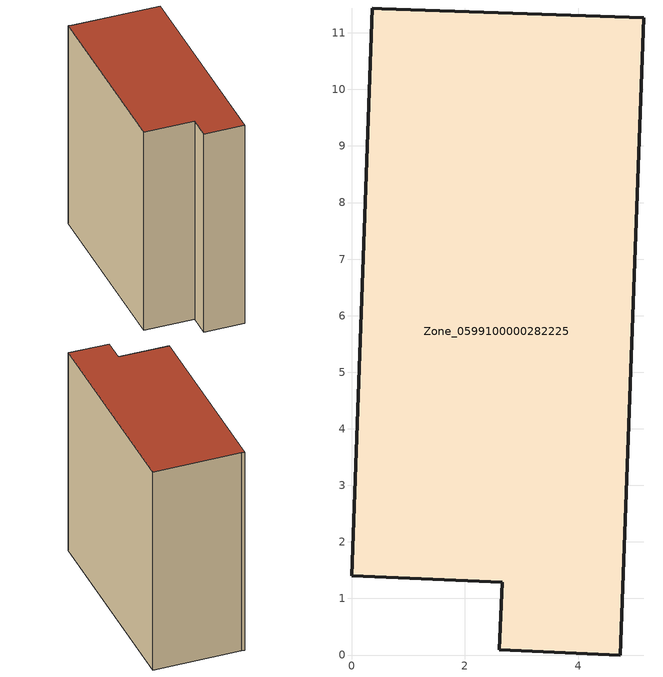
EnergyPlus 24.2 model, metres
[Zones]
Zone_0599100000282225
 floor ground (C_G): 2.61,0.09 2.66,1.29 0,1.4 0.36,11.44 0.53,11.43 5.16,11.27 4.75,0 z0
 wall outside (C_F): 2.66,1.29 2.61,0.09 4.75,0 5.16,11.27 0.53,11.43 0.36,11.44 0,1.4 2.66,1.29 z0:11.55
 roof outside (C_R): 0.36,11.44 0,1.4 2.66,1.29 2.61,0.09 4.75,0 5.16,11.27 0.53,11.43 z11.55
[BUILDING]
Pand.0599100000282225: North Axis=0; Terrain=City; Loads Convergence Tolerance Value=0.04; Temperature Convergence Tolerance Value=0.4; Solar Distribution=FullExterior; Maximum Number of Warmup Days=25; Minimum Number of Warmup Days=1
[Site:Location]
Rotterdam.The.Hague.AP_ZH_NLD Design_Conditions: Latitude=51.96; Longitude=4.45; Time Zone=1; Elevation=-4.5
[SITE:GROUNDTEMPERATURE:BUILDINGSURFACE]
18, 18, 18, 18, 18, 18, 18, 18, 18, 18, 18, 18
[MATERIAL] Thermal Absorptance=0.9; Solar Absorptance=0.7; Visible Absorptance=0.7
Name | Roughness | Thickness | Conductivity | Density | Specific Heat
G.TI.1946 | MediumSmooth | 0.15 | 1 | 540 | 1210
F.TI.1946 | Rough | 0.3 | 0.857143 | 1920 | 840
R.TI.1946 | MediumRough | 0.2 | 0.1 | 1500 | 1000
[CONSTRUCTION]
C_G: G.TI.1946
C_F: F.TI.1946
C_R: R.TI.1946
[ZONE]
Zone_0599100000282225: Type=1; Multiplier=1; Ceiling Height=Autocalculate; Volume=Autocalculate; Floor Area=autocalculate; Part of Total Floor Area=Yes
[ZONEINFILTRATION:DESIGNFLOWRATE]
Infil_Zone_0599100000282225: Zone or ZoneList or Space or SpaceList=Zone_0599100000282225; Schedule=AlwaysOn; Design Flow Rate Calculation Method=Flow/Area; Flow Rate per Floor Area=0.003; Constant Term Coefficient=1; Temperature Term Coefficient=0; Velocity Term Coefficient=0; Velocity Squared Term Coefficient=0
[HVACTEMPLATE:ZONE:IDEALLOADSAIRSYSTEM]
Zone_0599100000282225: Maximum Heating Supply Air Temperature=50; Minimum Cooling Supply Air Temperature=13; Maximum Heating Supply Air Humidity Ratio=0.0156; Minimum Cooling Supply Air Humidity Ratio=0.0077; Heating Limit=NoLimit; Cooling Limit=NoLimit; Dehumidification Control Type=ConstantSensibleHeatRatio; Cooling Sensible Heat Ratio=0.7; Dehumidification Setpoint=60; Humidification Control Type=None; Humidification Setpoint=30; Outdoor Air Method=None; Outdoor Air Flow Rate per Person=0.00944; Outdoor Air Flow Rate per Zone Floor Area=0; Outdoor Air Flow Rate per Zone=0; Demand Controlled Ventilation Type=None; Outdoor Air Economizer Type=NoEconomizer; Heat Recovery Type=None; Sensible Heat Recovery Effectiveness=0.7; Latent Heat Recovery Effectiveness=0.65
[ZONECONTROL:THERMOSTAT]
ThermostatControl_Zone_0599100000282225: Zone or ZoneList=Zone_0599100000282225; Control Type Schedule=DualSetpointControlType; Control 1=Thermostat_Zone_0599100000282225; Temperature Difference Between Cutout And Setpoint=0
[THERMOSTATSETPOINT:DUALSETPOINT]
Thermostat_Zone_0599100000282225: Heating Setpoint Temperature Schedule=HeatingSetpoint_Zone_0599100000282225; Cooling Setpoint Temperature Schedule=CoolingSetpoint_Zone_0599100000282225
[SCHEDULE:COMPACT]
HeatingSetpoint_Zone_0599100000282225: Through: 12/31, For: AllDays, Until: 24:00, 21
CoolingSetpoint_Zone_0599100000282225: Through: 12/31, For: AllDays, Until: 24:00, 24
DualSetpointControlType: Through: 12/31, For: AllDays, Until: 24:00, 4
AlwaysOn: Through: 12/31, For: AllDays, Until: 24:00, 1
